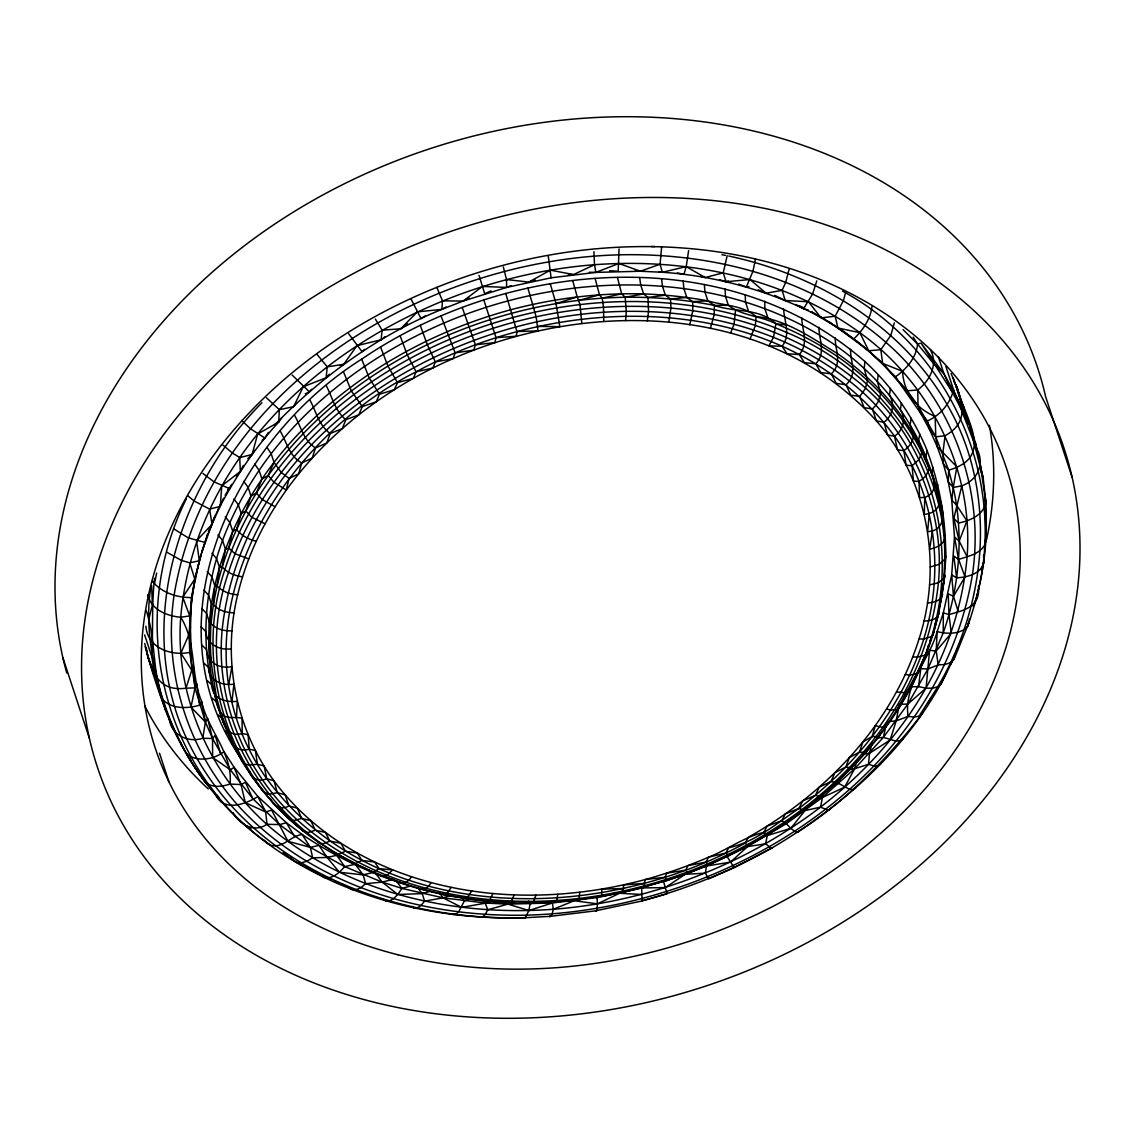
<?xml version="1.0" encoding="UTF-8"?>
<svg xmlns="http://www.w3.org/2000/svg" width="1135" height="1135" viewBox="0 0 1135 1135"><rect width="100%" height="100%" fill="white"/><g stroke="black" fill="none" stroke-linecap="round" stroke-linejoin="round"><path stroke-width="1.5" d="M706.126 862.047L708.439 864.969L687.427 873.453L685.88 870.134L687.782 865.693L706.126 862.047L708.467 857.223L725.903 853.023L728.642 847.774C755.428 842.056 776.794 823.286 799.04 808.375C815.568 795.72 831.217 781.958 845.759 767.047C876.263 735.352 901.332 698.195 917.335 657.137C946.065 585.547 939.964 499.584 894.508 436.18C786.172 288.616 564.35 289.865 416.134 371.854C273.961 442.82 163.114 631.968 266.782 778.794C375.132 926.359 596.939 925.11 745.156 843.106L748.235 837.36C825.528 793.734 892.082 724.924 919.024 638.962C943.029 565.202 928.033 479.594 876.419 420.943C755.484 286.162 537.437 298.803 394.384 389.688C320.368 436.493 258.184 508.154 237.669 594.783C220.701 664.088 237.967 740.885 285.14 794.798C341.678 860.529 429.3 891.784 514.269 894.891C558.377 896.437 602.628 891.018 645.247 879.554C666.798 873.553 687.923 866.104 708.467 857.223C727.365 849.803 743.907 837.148 763.798 832.338L767.203 834.764C856.414 780.681 932.105 690.704 943.213 584.128M535.947 895.146L533.138 902.765C451.375 905.148 369.811 880.32 302.194 834.523C290.702 835.63 282.686 849.122 270.116 845.05C228.192 815.526 194.667 774.694 172.96 728.287C162.631 705.488 155.509 681.312 151.764 656.569C153.282 630.464 151.551 604.274 154.559 578.268M411.494 876.788L409.011 880.15L403.947 883.711C379.785 875.028 355.964 865.452 334.03 852.342L351.084 861.891L381.984 876.461L387.063 875.454L392.639 869.907L379.189 868.672L374.507 861.99L361.952 860.401L357.199 853.08L345.508 851.222L340.77 843.192L329.93 841.134L322.993 843.773L320.098 843.39C258.34 802.133 214.529 733.096 209.379 658.371C203.633 580.553 236.818 504.224 287.226 446.268C345.565 379.274 425.469 332.825 510.849 309.727C554.079 298.264 598.897 292.702 643.63 293.922C665.181 294.689 686.632 296.944 707.843 300.832C723.86 305.698 742.886 305.202 756.094 316.537L755.413 325.376L750.051 338.954M201.15 554.093L194.809 579.148L191.602 597.563L189.077 634.224L189.758 652.355L195.036 687.895L205.435 722.073L212.515 738.516L230.32 769.8L252.779 798.629L279.579 824.606L310.366 847.377L344.714 866.643L382.169 882.122L401.903 888.393L443.047 897.842L485.964 903.091L507.912 904.127L552.39 902.978L597.166 897.572L641.644 887.967L685.199 874.305L706.452 866.005L747.539 846.611L786.271 823.712L822.151 797.635L854.669 768.707L883.399 737.339L907.943 703.941L927.962 668.969L943.213 632.904L943.341 612.843L951.683 574.948L954.492 537.167L951.74 500.038L948.278 481.893L943.44 464.116L937.269 446.779L929.749 429.924L920.925 413.637L899.516 382.963L882.619 363.37L868.701 350.772L834.353 325.319M783.604 308.919C784.228 321.375 790.981 334.655 782.114 346.303L787.037 353.751L799.338 354.56L804.346 362.675L815.781 363.753L820.775 372.564L831.359 373.841L836.254 383.375L846.029 384.765L850.725 395.079L859.72 396.512L865.395 388.539L867.566 380.551L864.203 368.393L864.941 361.54C725.818 239.74 507.501 259.702 361.682 359.142C232.405 440.224 144.954 625.073 243.543 762.167M329.93 841.134L325.291 832.381L315.275 830.21L310.834 820.676L301.57 818.463L297.427 808.134L288.9 805.949L285.14 794.798L277.28 792.712L274.017 780.738L266.782 778.794L264.1 765.983L257.418 764.252L248.749 765.047L245.245 764.025L242.635 762.124L234.15 746.447L220.956 713.532L216.317 696.422L210.982 661.208L210.33 642.509L211.422 603.933L208.528 595.109L203.846 590.115M145.223 646.723C158.035 694.336 175.045 741.652 204.655 781.632C211.493 788.101 221.822 786.839 230.022 784.058C233.186 753.413 207.606 730.06 201.505 701.16C190.396 674.034 196.625 642.438 180.72 617.227C198.866 414.048 404.301 279.068 594.513 264.725C686.973 257.844 784.03 277.28 859.848 332.668C930.274 383.29 973.674 469.649 967.105 556.76C948.959 759.953 743.51 894.919 553.312 909.263C460.838 916.158 363.796 896.721 287.978 841.319C217.551 790.698 174.137 704.353 180.72 617.227C167.058 616.078 150.799 609.651 147.876 594.655M232.037 630.861C224.56 631.131 216.331 629.4 211.124 623.64C222.318 498.662 318.169 397.137 427.299 344.685C488.859 314.991 556.788 298.392 625.172 297.242C655.094 296.93 685.029 299.555 714.369 305.428C734.629 312.664 759.315 307.656 775.943 323.773L773.488 337.251L768.92 345.834L782.114 346.303M527.917 288.091L536.146 316.793L538.004 330.867L516.964 331.562L505.742 293.483M864.941 361.54C891.741 386.311 913.405 416.673 927.096 450.567L925.848 456.696C929.792 469.847 943.596 489.71 924.755 497.541L924.259 514.396C956.039 510.934 928.189 473.323 925.848 456.696C907.617 411.281 874.744 372.62 834.722 344.827C733.636 275.904 600.245 270.925 486.191 307.287C371.755 343.962 265.845 425.611 222.545 540.416C205.705 586.313 200.796 636.976 211.805 684.816C216.26 694.521 214.756 708.538 223.694 715.688C229.383 718.937 235.952 716.625 242.01 718.228L242.266 733.522L248.068 734.671L249.246 749.143L255.446 750.604L257.418 764.252M165.753 710.978C154.743 671.324 144.258 630.634 150.558 589.136M801.665 317.587C802.105 329.93 808.957 343.323 799.338 354.56M985.733 526.654L985.293 497.201L985.506 502.394M811.114 311.742L842.752 330.753L858.571 342.543L882.619 363.37L907.291 390.823L917.96 405.564L935.765 436.862L948.676 470.188L948.278 481.893L953.244 487.483C964.026 535.649 959.472 586.497 943.213 632.904L937.141 631.67C928.997 660.882 903.503 684.391 908.085 716.426L896.21 720.867L888.322 721.59M215.366 514.978L201.604 552.433L207.818 533.606L199.306 560.761L191.602 597.563L190.453 628.123L191.744 670.26L185.998 688.179C155.679 692.222 151.04 668.26 144.741 643.46M944.873 565.883L945.029 537.706L943.738 531.719M579.73 892.252L579.205 898.395L577.814 899.856L623.214 892.309L644.879 887.045L644.325 883.413L645.247 879.554L665.266 877.256L666.685 873.141L685.88 870.134M927.096 450.567C944.788 498.577 950.96 552.178 940.546 602.458M603.749 321.489L603.536 307.245L602.188 298.164L599.479 294.816L595.109 278.444M236.534 717.433L237.286 701.359C225.865 702.437 212.004 699.047 211.805 684.816L207.152 680.574M767.203 834.764L768.054 832.764M266.399 397.718L279.338 409.707L278.742 422.078C253.431 449.276 233.257 480.673 216.189 513.545M597.166 897.572L597.28 908.341L596.641 910.71L595.591 910.809L642.169 900.949L641.644 887.967L665.351 887.556L685.199 874.305L705.346 873.17L708.637 878.845L734.714 867.395L772.467 847.646C731.351 870.885 687.328 888.719 641.715 900.935L667.125 893.798L663.564 881.625M818.903 327.206C818.973 339.819 826.323 352.545 815.781 363.753M661.648 246.692L660.088 264.214L662.315 272.272C719.547 276.06 775.588 292.589 825.968 319.886M944.902 567.628L945.682 556.405L944.703 534.656M835.218 337.776C835.105 350.289 842.61 363.058 831.359 373.841M234.179 612.829C226.603 612.716 218.502 610.545 213.366 604.671L214.785 585.646L211.89 576.807L207.223 571.671M274.627 424.901C322.099 376.111 378.409 335.137 441.827 309.373L442.48 300.832L436.862 287.453M850.583 349.225C850.129 362.491 858.202 373.458 846.029 384.765M969.574 618.632L967.687 626.222C961.856 633.387 951.683 633.642 943.213 632.904M929.239 514.027L927.635 531.634C949.314 530.542 943.015 505.274 936.942 492.022M847.689 769.573L854.669 768.707L868.474 764.295L869.524 753.3L871.893 743.425M967.687 626.222C980.768 588.781 988.5 549.056 985.776 509.303M279.338 409.707L293.61 406.67L303.229 386.78L326.128 377.742L327.263 366.846L317.048 354.418M688.605 250.679L686.207 266.64L683.951 274.372L677.34 272.925M623.172 888.549L601.678 889.131L601.749 895.189L600.784 896.579L623.214 892.309L623.541 884.889L644.325 883.413M786.711 820.733L785.619 822.889L781.788 820.747L767.161 826.053L763.798 832.338M232.051 700.933L233.909 684.107C222.346 685.966 208.783 681.043 208.471 667.323L203.789 662.939M943.753 579.148L944.306 574.154M625.612 320.609L626.321 311.345L625.172 297.242L621.639 293.809L617.44 277.437M919.024 638.962L923.62 639.005L930.813 636.82L932.942 634.735L934.233 628.903M340.358 365.2L343.678 364.321L357 345.65L381.048 339.791L382.154 330.214L375.344 319.063M871.935 306.62C870.446 319.233 862.784 330.356 853.775 338.954L827.287 320.794M755.428 259.248L752.973 271.208L746.376 286.985L738.686 284.091M557.796 894.267L556.675 900.466L554.859 901.956L578.609 899.771M910.639 686.774L918.541 686.618L920.755 668.699L927.962 668.969L938.234 664.897L945.044 664.486L950.406 662.641L953.953 659.52L969.29 621.739L967.517 624.52M878.22 374.649L877.383 381.403L880.717 393.533L878.376 401.35L875.766 405.351L872.389 409.026L864.132 407.621L859.72 396.512M951.102 373.443C960.508 397.676 972.567 420.432 945.058 435.741L942.844 453.291L943.44 464.116L948.676 470.188L953.244 487.483L951.74 500.038L956.521 505.103L966.935 520.88L959.203 541.14L967.105 556.76L974.511 554.135L980.37 550.39L984.315 545.793L986.06 540.671L985.875 502.621L983.236 478.431L975.206 441.785L953.286 377.983M237.669 594.783C230.064 594.272 222.091 591.661 217.04 585.688L219.466 567.386L216.572 558.562L211.947 553.27M516.964 331.562L516.312 336.201L496.038 337.705L494.86 342.6L475.409 344.841L473.763 350.048L455.178 352.928L453.092 358.518L435.386 361.952L432.903 367.981L416.134 371.854L413.324 378.381L397.491 382.637L394.384 389.688L379.501 394.228L376.196 401.861L362.264 406.6L358.802 414.842L345.806 419.709L342.288 428.576L330.214 433.499L326.724 443.033L315.53 447.914L312.153 458.129L301.825 462.924L298.647 473.82L289.127 478.459L286.247 490.036L273.932 482.233L268.144 475.494L274.032 462.413L271.123 453.574L266.966 447.417M890.393 388.525L889.443 395.164C895.26 404.372 892.507 415.921 884.009 422.263L876.419 420.943L872.389 409.026M894.323 322.893L890.805 335.449L880.817 349.708L868.701 350.772L853.775 338.954M705.346 873.17L706.452 866.005L730.472 862.132L747.539 846.611L765.657 843.787L771.247 848.356C850.711 801.75 923.677 734.43 957.997 647.361M932.445 530.868L929.636 549.184C935.992 547.95 943.611 544.757 945.029 537.706M804.601 807.893L804.346 809.567L785.619 822.889M938.234 664.897L936.205 651.05L937.141 631.67L943.341 612.843L948.973 614.602C964.793 609.992 980.456 607.083 978.455 586.142M901.403 403.109L900.367 409.636C906.255 418.772 903.332 430.307 894.508 436.18L887.527 435.017L884.009 422.263M942.66 589.108L944.887 575.275L938.021 615.908L932.942 634.735M169.129 716.653C169.768 734.146 187.147 743.311 202.768 738.261L205.435 722.073L201.505 701.16L199.604 705.19C187.658 708.581 172.804 709.361 163.227 700.096C152.005 671.963 155.992 639.317 146.216 610.474M801.211 811.383L820.548 807.155L823.017 794.5M228.844 684.107L231.909 666.571C220.261 669.224 206.896 662.769 206.471 649.546L201.775 645.006M789.222 268.867L785.746 282.218L782.128 290.319L785.193 300.505L808.503 301.768L821.158 317.913L835.161 316.197L843.404 300.647L845.561 292.802L842.454 291.113M911.221 418.347L910.1 424.745C917.903 445.204 929.778 463.903 935.056 485.383M913.193 337.109L917.577 344.061C916.243 357.823 906.439 369.102 895.501 376.735L868.701 350.772L859.848 332.668L837.914 328.001L835.161 316.197M928.373 645.219L926.472 653.448L924.401 655.377L917.335 657.137L912.838 656.839M984.513 549.397L985.762 538.018M727.194 255.63L723.222 272.826L726.059 281.75L750.022 279.536L766.111 293.241L782.128 290.319M647.276 320.864L648.567 311.6L647.971 297.498L643.63 293.922L640.736 285.084L639.629 277.536M940.206 602.401L940.816 599.081M898.991 706.112L896.21 720.867L890.124 740.02L869.524 753.3L863.097 754.08M242.521 576.779C234.902 575.856 227.114 572.834 222.148 566.748L225.454 549.255L222.545 540.416L217.991 534.982M528.527 901.091L530.073 904.084L528.853 910.525L525.42 917.633L523.434 917.818C432.705 920.059 339.578 897.104 266.087 842.34L263.675 839.872M919.79 434.18L918.598 440.451L921.861 452.468L929.097 468.684L926.117 475.508L922.982 478.7L919.024 481.453L913.476 481.084L912.058 465.832L918.981 459.519L921.861 452.468C902.836 414.062 873.212 381.459 838.141 357.028C818.69 343.721 797.792 332.598 775.943 323.773C760.776 315.885 741.978 315.956 728.386 305.315L714.369 305.428L707.843 300.832L704.934 292.007L704.367 284.516M765.657 843.787L767.232 835.587L790.825 828.337L804.601 811.057L805.552 807.666M154.544 583.433L156.658 573.047M186.367 498.847C126.865 617.851 159.893 768.012 270.116 845.05M958.096 611.169L953.471 596.23L965.062 576.906L958.593 559.427L954.492 537.167L959.203 541.14L953.811 518.482L961.827 485.808C978.668 479.623 985.634 462.243 975.49 446.637M974.837 603.025C1010.193 485.014 952.237 352.29 845.561 292.802M876.504 738.105L883.399 737.339L885.626 726.939M933.112 467.421L931.807 473.409L939.709 502.493L943.029 519.958M816.803 280.856L812.646 293.908L803.566 308.734L795.848 304.478M936.46 490.547L937.808 484.702M945.923 366.619L953.584 389.901C950.08 403.436 940.575 415.155 927.451 420.929L929.749 429.924L935.765 436.862L937.269 446.779L956.876 466.854L953.244 487.483L961.827 485.808M480.204 917.037L482.744 916.853L485.312 914.384L487.738 909.773L507.912 904.127L528.853 910.525L552.39 902.978L553.312 909.263L552.22 913.859L550.816 916.328L549.156 916.498L596.641 910.71M799.04 808.375L802.743 800.913L815.483 795.266L819.257 787.165L831.075 781.476L836.084 782.682L852.584 766.919L853.08 765.018L837.857 779.986L837.417 781.802L803.268 810.22L799.04 808.375L785.363 813.894L781.788 820.747M940.489 505.188L941.17 502.337M886.534 709.02L890.663 710.042L897.09 709.545L916.612 673.736L918.612 671.948L920.215 666.444M225.454 549.255L228.66 547.95L232.732 531.279L229.823 522.441L225.312 516.865M148.955 618.802L152.374 604.771L151.622 585.603M191.148 646.794L189.758 652.355C171.101 656.271 147.38 647.957 145.876 626.151M942.49 523.051L943.185 520.27L943.426 526.867M668.699 322.255L670.955 308.039L670.501 298.959L665.38 295.128L662.485 286.29L661.549 278.756M201.207 554.008L194.809 579.148L189.687 615.95L190.453 628.123L189.077 634.224L180.891 653.122L191.744 670.26L193.22 665.238L195.036 687.895L190.95 707.148L205.435 722.073L207.691 718.512L212.515 738.516L212.642 757.513L230.32 769.8L234.122 767.317L257.957 796.586L286.389 822.747L302.194 834.523L310.366 847.377L312.65 857.805L306.634 861.351L300.974 862.912L296.065 862.387L283.112 852.598M856.67 760.904L854.669 768.707L844.582 787.222L822.151 797.635L817.399 798.16M156.346 680.688L151.21 664.159M833.899 784.086L838.85 783.505L840.212 778.511M798.927 831.402L797.38 832.324L794.614 831.274L790.825 828.337L786.271 823.712L787.137 820.52M953.826 381.119L957.231 387.432C964.906 419.297 995.736 456.511 948.676 470.188M153.722 674.389L147.763 656.626L146.273 647.901M831.075 781.476L834.835 772.722L845.759 767.047L849.391 757.612L859.479 752.051L862.898 741.921L872.177 736.516L875.298 725.705L882.732 727.365L885.428 726.868L887.868 723.421L885.257 725.818M514.269 894.891L510.637 902.495L508.04 901.417M872.801 742.73L866.729 751.427L851.108 767.913L845.759 767.047M981.392 570.522L983.889 562.024L983.591 554.618M232.732 531.279L236.548 529.35L241.244 513.545L238.35 504.706L233.909 498.974M880.49 733.338L879.838 735.381L865.154 752.548L859.479 752.051M689.754 324.766L692.818 310.649L692.662 301.612L686.817 297.441L683.908 288.602L683.156 281.083M923.067 711.191L922.244 713.702C887.116 759.173 846.128 801.026 797.38 832.324M945.682 556.405L944.703 559.371L943.923 578.141L938.404 582.752L929.508 584.894M896.551 691.939L904.567 692.676L909.433 690.179L910.227 687.895L898.934 708.056L897.09 709.545M983.889 562.024C981.278 573.955 967.233 577.318 956.677 577.814L951.683 574.948L953.471 596.23L948.207 593.917L948.973 614.602L951.286 633.231L936.205 651.05L929.593 650.312L926.061 688.165L907.943 703.941L899.289 704.48M942.646 594.243C941.185 600.926 933.268 602.713 927.38 602.926M241.244 513.545L245.784 511.02L251.005 496.108L248.097 487.284L243.741 481.396M934.616 625.64L938.971 613.226C937.524 619.795 929.551 621.072 923.876 620.973M492.86 893.5L489.98 899.672L486.887 901.147M710.397 328.398L714.241 314.423L714.369 305.428M223.552 498.222L208.528 532.06M251.005 496.108L256.34 493.044L261.944 479.041L268.144 475.494M208.443 532.06L214.728 516.524M472.586 898.111L464.314 901.006L458.653 911.916L455.617 914.356L452.737 914.498M910.994 686.363L927.352 650.965L925.635 654.058M225.127 495.271L231.696 484.361M929.934 640.878L933.864 632.167M972.965 606.161L976.511 598.358M471.791 890.975L466.542 898.438L463.35 897.303M730.514 333.137L734.047 324.213L735.551 310.423M218.303 508.835L221.254 502.706M243.387 465.364L240.336 471.436L236.321 476.147M946.576 672.26L941.156 683.979L937.765 686.788L919.095 716.128L914.271 717.065L908.085 716.426M950.605 664.557L954.649 656.853M451.148 887.343L447.162 893.358L443.232 894.72M227.567 490.547L229.256 487.539M254.368 450.396L252.069 454.511L247.799 458.71M262.213 440.238L264.881 438.039L268.385 432.421M928.019 702.806L930.743 698.522M904.028 697.103L906.851 692.676M431.03 882.619L428.817 886.052L424.235 889.755L420.461 888.492L425.355 889.641M917.577 672.402L919.464 669.565M885.428 726.868L899.686 705.871M410.402 886.066L401.903 888.393L397.789 894.465L393.519 898.75L389.362 900.963L385.616 900.935L383.545 899.431M281.721 417.779L278.742 422.078L257.688 433.981L252.069 454.511L239.74 457.575L232.221 452.908L222.928 445.048M887.868 723.421L878.149 736.643L872.177 736.516M293.61 406.67L295.582 404.088M907.163 691.768L910.227 687.895M450.836 895.345L443.047 897.842L424.603 901.162L420.886 905.588L417.198 907.915L413.807 907.986L411.891 906.524M305.272 393.788L309.415 391.873L311.614 389.277M687.2 871.978L687.427 873.453L666.316 880.746L622.803 892.323L622.122 891.089M261.901 402.755C171.853 493.555 129.688 643.148 197.15 758.776C262.412 872.02 399.889 921.762 525.42 917.633M863.763 753.342L867.31 749.455M326.128 377.742L329.405 374.238M364.973 868.147L355.298 864.217L344.714 866.643C339.535 872.404 332.598 879.299 324.113 877.554L321.716 875.922M382.154 330.214L400.74 328.767L417.354 311.87L441.827 309.373L463.08 301.073L506.636 287.41L551.099 277.805L595.875 272.386L640.367 271.251L662.315 272.272L686.207 266.64L705.232 277.536L723.222 272.826M895.501 376.735L899.516 382.963L907.291 390.823L917.789 389.943C929.806 380.778 938.531 364.236 930.331 349.708M835.36 782.185L837.857 779.986M364.605 349.367L361.994 351.651L348.644 333.718M186.225 753.484C196.667 762.536 213.933 759.698 224.021 751.64L234.122 767.317L240.989 784.555L245.316 802.686L265.661 811.993L271.634 810.078L287.978 841.319L310.366 847.377L318.992 845.391L327.121 857.464L339.322 872.233L363.086 874.872L374.663 872.091M894.508 436.18L897.444 449.772L903.871 450.723C909.135 446.821 914.626 440.621 912.994 433.57C894.082 401.833 867.864 374.791 837.63 353.666C812.334 338.358 786.129 319.474 756.094 316.537M393.178 879.327L382.169 882.122L365.683 883.683L360.76 887.74L356.035 889.769L351.836 889.599L349.594 888.024M381.048 339.791L384.893 336.74M442.48 300.832L463.08 301.073L482.46 286.446L506.636 287.41L511.247 285.623M379.189 868.672L373.415 871.964L368.974 870.46M903.361 738.516L900.466 740.63L895.955 741.141L883.399 737.339M400.74 328.767L407.621 323.844M880.604 764.039L877.993 765.827L873.851 765.912L868.474 764.295M361.952 860.401L355.766 863.494C249.09 813.213 189.19 685.27 228.546 572.267C266.881 451.971 375.784 365.867 493.058 328.341C610.942 290.659 751.242 298.079 851.378 376.522C941.639 443.657 967.176 574.778 916.612 673.736L909.731 675.055L905.333 674.516M855.478 788.158L853.194 789.634L849.477 789.307L838.85 783.505M425.441 315.771L421.028 318.609L410.941 298.831M821.329 796.032L820.108 796.798L815.483 795.266M735.466 866.927L734.714 867.395L733.011 865.764L727.251 856.769M830.196 809.113L828.238 810.319L820.548 807.155M725.903 853.023L728.854 855.662L708.141 865.168M345.508 851.222L338.939 854.087L336.187 853.79L317.871 841.886L320.098 843.39M745.156 843.106L748.107 845.788L748.703 843.943M748.107 845.788L767.969 834.31M441.827 309.373L446.126 306.904M503.33 266.909L506.494 279.536L528.797 282.09L550.361 270.144L573.487 274.571L594.513 264.725L593.917 251.658M233.058 812.674C239.996 824.776 254.155 833.118 267.009 824.28L265.661 811.993L257.957 796.586C244.763 804.488 222.829 812.66 214.926 793.294M553.312 909.263L577.715 899.275M728.4 855.932L748.717 845.433M463.08 301.073L469.138 297.98M641.318 894.465L619.483 893.288L597.464 903.857L574.778 900.807M315.275 830.21L307.982 832.579L302.662 830.55M491.072 290.886L484.702 293.738L479.041 275.422M530.073 904.084L534.855 901.956M514.013 901.616L507.912 904.127L506.111 901.077M301.57 818.463L293.965 820.548L290.83 819.981L278.586 807.524M589.249 272.244L595.875 272.386L618.958 263.476L640.367 271.251L660.088 264.214M492.306 900.693L485.964 903.091L461.619 907.362L443.047 897.842L438.89 892.153M687.54 873.312L666.245 880.675L665.266 877.256M288.9 805.949C281.395 810.503 274.074 805.921 270.513 799.04M728.33 280.983L726.059 281.75L719.547 279.636M528.797 282.09L535.195 279.976M538.132 326.426L559.867 326.625L556.008 303.57L577.247 296.916L579.999 304.535L581.815 323.489M967.105 556.76L958.593 559.427L953.783 556.008L956.677 577.814M430.321 891.23L422.22 893.628L397.789 894.465L382.169 882.122L375.6 873.354M277.28 792.712L269.094 794.188L263.249 791.648L250.807 774.581L241.088 759.471L239.627 755.045M903.049 329.604L917.577 344.061L919.889 343.38M579.105 300.278L599.479 294.816M187.686 495.669L193.986 500.904L209.592 509.09L220.303 506.409L221.765 485.837L240.336 471.436L239.74 457.575M266.782 778.794C260.326 781.589 250.778 779.802 249.842 771.63M219.466 567.386L222.148 566.748M602.188 298.164L621.639 293.809M166.788 552.163L181.174 560.307L189.729 562.818L199.306 560.761L196.525 540.771L212.075 524.327L209.592 509.09M930.26 566.961L939.184 564.336L944.703 559.371C946.959 459.604 876.901 369.882 786.867 332.583C680.078 286.204 555.199 294.476 449.389 339.422C348.686 382.523 258.539 463.052 224.872 569.656C193.291 662.982 226.248 772.566 304.96 832.111M625.172 297.242L643.63 293.922M746.376 286.985L748.93 286.559M327.263 366.846L343.678 364.321M249.246 749.143C240.875 751.994 231.058 747.454 230.646 737.864M180.72 617.227L189.687 615.95L182.763 597.095L194.809 579.148L189.729 562.818M647.971 297.498L665.38 295.128M945.058 435.741L935.765 436.862L935.183 416.488C916.229 408.657 903.531 391.986 902.509 371.301L882.619 363.37L880.817 349.708M242.266 733.522C222.744 739.041 221.722 713.972 216.473 701.955L211.848 697.855M670.501 298.959L686.817 297.441M530.84 901.672L533.138 902.765M783.008 823.982L786.271 823.712M763.756 835.8L767.232 835.587M692.662 301.612L707.843 300.832M523.434 917.818L550.816 916.328M531.989 902.878L555.824 901.857M231.285 648.794C219.906 650.568 206.457 644.453 205.818 631.528L201.108 626.846M185.998 688.179L195.036 687.895L196.681 683.384L199.604 705.19M568.38 274.713L573.487 274.571M312.65 857.805L327.121 857.464L336.712 855.293L344.714 866.643M924.755 497.541L919.534 497.513L919.024 481.453M214.785 585.646L217.04 585.688M651.405 246.508L654.824 246.565M403.947 883.711L399.917 882.377C435.613 894.423 473.025 900.963 510.637 902.495M202.768 738.261L212.515 738.516L215.21 735.352L220.814 754.449M267.009 824.28L279.579 824.606L286.389 822.747L294.49 836.41M230.022 784.058L240.989 784.555L245.444 782.313L252.779 798.629M191.602 597.563C177.103 597.705 161.894 592.924 152.459 581.39M609.566 270.683L618.192 271.279L619.043 248.877M644.879 887.045L644.084 885.754M912.058 465.832L906.099 465.137L903.871 450.723M635.373 270.655L640.367 271.251M775.943 323.773L786.442 325.036M614.305 892.592L619.483 893.288M721.945 254.751L725.449 255.332M658.853 271.691L662.315 272.272M205.066 542.473L188.126 537.806L173.953 528.967M918.541 686.618L926.061 688.165L932.615 688.221L937.765 686.788C987.776 602.359 997.495 491.356 947.228 404.769C901.687 325.121 816.945 274.883 728.826 256.042M248.707 558.917L234.959 553.724L228.66 547.95M803.566 308.734L808.248 309.983M700.508 276.259L705.232 277.536M256.212 541.225C248.664 539.451 241.287 535.635 236.548 529.35M264.994 523.817L251.857 517.29L245.784 511.02M229.738 488.745L213.877 481.751L202.938 473.423M381.729 875.738L398.257 881.767M211.422 603.933L213.366 604.671M275.01 506.735L262.27 499.542L256.34 493.044M758.152 289.808L766.111 293.241M322.07 875.78L331.392 879.824M334.499 881.171L339.152 883.2M342.259 884.548L346.927 886.577M798.955 305.528L803.594 307.755M774.765 295.384L785.193 300.505M811.199 311.628L824.492 319.063M264.881 438.039L250.551 428.831L241.656 420.418M828.763 321.702L831.558 323.503M243.855 824.28L250.863 828.834M351.084 861.891L353.155 863.281M289.127 478.459L281.21 472.444L274.032 462.413M317.97 873.184L320.524 875.113L292.248 859.819L290.603 856.854M301.825 462.924C289.297 456.313 286.758 442.168 280.274 431.144M220.871 801.395L225.822 805.254M961.728 403.549L963.175 405.195L967.843 423.355M309.415 391.873L292.163 375.047M233.739 746.929L237.073 749.71M201.803 608.53L206.499 613.368L209.407 622.193L211.124 623.64M315.53 447.914C303.584 440.593 300.974 426.618 294.646 415.41M225.17 731.096L228.546 733.962M217.863 714.724L222.432 718.682L225.07 724.584M330.214 433.499C318.878 425.469 316.197 411.679 310.025 400.3M953.811 518.482L958.508 523.022C969.815 520.837 983.35 515.148 985.875 502.621L980.47 465.449L975.206 441.785M981.051 471.777L983.236 478.431L969.247 424.022L962.04 406.713L943.909 373.656L933.779 363.824L917.577 344.061M345.806 419.709C335.137 411.012 332.356 397.392 326.369 385.843M216.331 794.543L218.714 797.139M927.451 420.929L920.925 413.637L917.96 405.564L917.789 389.943M261.731 789.038L267.222 795.294M362.264 406.6L351.41 391.022L343.607 372.11M201.945 776.978L213.948 791.946C190.254 765.827 173.939 733.593 163.227 700.096M379.501 394.228L369.315 378.182L361.682 359.142M396.796 881.625L401.903 888.393M418.375 888.506L422.22 893.628L424.603 901.162M355.298 864.217L363.086 874.872L365.683 883.683M254.779 464.201L259.035 470.216L261.944 479.041M461.477 896.92L464.314 901.006M952.208 391.958L943.909 373.656L921.053 343.054L952.208 391.958L969.247 424.022M397.491 382.637L387.971 366.151L380.537 346.998M484.262 900.481L487.738 909.773M416.134 371.854L407.323 354.971L400.073 335.705M435.386 361.952L427.299 344.685L420.248 325.319M455.178 352.928L440.976 315.87M227.043 729.025L229.015 733.451M154.261 674.914L156.219 679.638M953.584 389.901L975.206 445.36M475.409 344.841L462.186 307.386M956.692 386.524L965.615 415.821M956.337 387.432L961.189 401.946M147.649 655.59L153.594 673.339M1072.135 477.338A508.948 398.314 -18.2 0 0 258.624 336.173A508.948 398.314 -18.2 0 0 411.565 1010.122A508.948 398.314 -18.2 0 0 1072.135 477.338L1045.59 396.583A508.948 398.314 -18.2 0 0 456.199 140.683A508.948 398.314 -18.2 0 0 66.752 672.998M938.446 357.028L943.909 373.656M940.291 509.516L942.703 516.879M767.771 317.445L764.862 308.606L764.777 301.257M748.391 310.862L745.482 302.023L745.241 294.618M728.386 305.315L725.492 296.476L725.081 289.028M577.247 296.916L572.678 280.558M189.985 758.01L191.091 761.344M180.323 741.765L181.416 745.099M144.656 634.947L151.764 656.569M159.51 753.214L168.916 781.816M62.865 657.662L89.41 738.417M483.808 299.924L496.038 337.705M556.008 303.57L550.262 283.778M594.513 264.725L595.875 272.386M548.233 255.772L551.099 277.805M208.712 640.367L210.982 661.208M209.407 622.193L210.33 642.509M506.494 279.536L506.636 287.41M989.422 425.37A448.027 350.63 -18.2 0 1 986.514 539.834M208.301 788.939A448.027 350.63 -18.2 0 1 144.656 705.686M222.148 629.953C214.898 706.963 250.707 784.753 311.501 831.927C380.041 886.293 470.614 906.07 556.675 900.466C730.628 889.315 918.967 767.771 938.404 582.752C945.654 505.742 909.844 427.952 849.051 380.778C780.511 326.412 689.938 306.634 603.877 312.238C429.924 323.39 241.571 444.934 222.148 629.953M174.081 595.293C161.198 680.872 194.851 770.438 260.043 827.131C332.668 891.202 431.896 917.449 527.278 915.136C723.917 909.859 938.574 780.454 972.411 574.679C985.293 489.1 951.641 399.52 886.449 342.827C813.838 278.756 714.596 252.509 619.228 254.822C422.575 260.099 207.918 389.518 174.081 595.293M397.974 954.776A448.027 350.63 -18.2 0 0 1018.279 521.816A448.027 350.63 -18.2 0 0 326.057 347.012A448.027 350.63 -18.2 0 0 397.974 954.776"/></g></svg>
